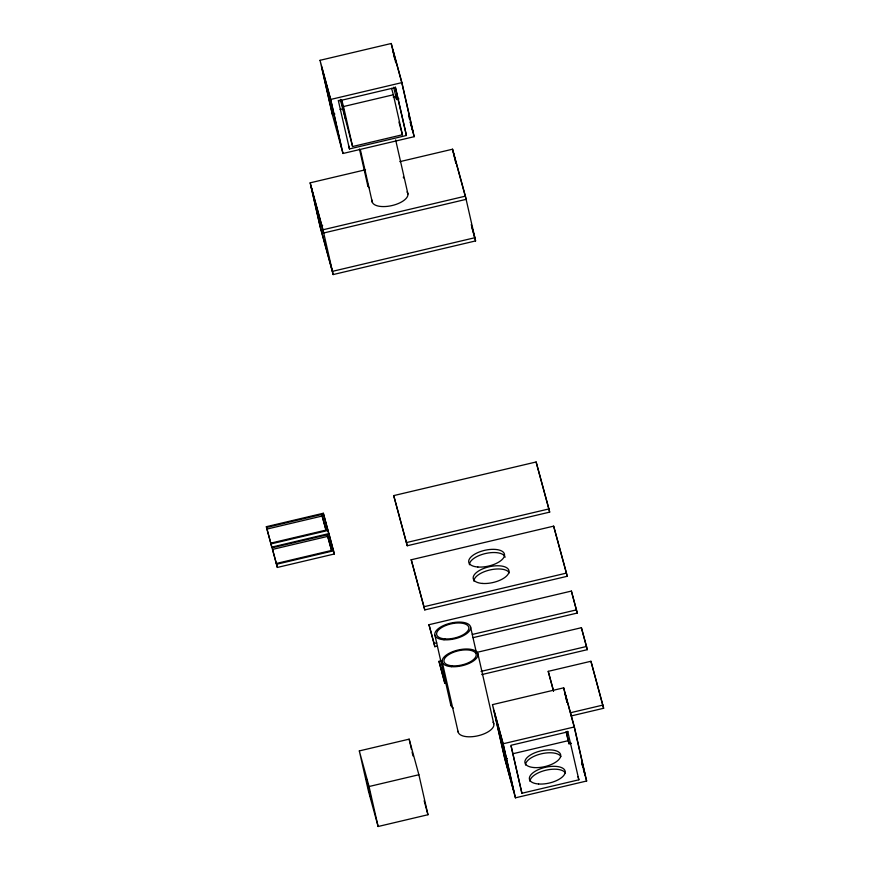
<?xml version="1.0" encoding="UTF-8"?>
<svg xmlns="http://www.w3.org/2000/svg" width="870" height="870" viewBox="0 0 870 870"><rect width="100%" height="100%" fill="white"/><g stroke="black" fill="none" stroke-linecap="round" stroke-linejoin="round"><path stroke-width="1.3" d="M320.019 60.313L391.228 43.5L401.907 82.617L414.196 136.677L342.987 153.49L332.296 114.372L320.019 60.313L330.709 99.441L342.987 153.49M330.709 99.441L401.907 82.617M338.56 100.953L395.513 87.5L406.421 135.481L349.457 148.933L348.598 145.801M341.769 100.191L343.509 106.542L393.349 94.776L402.429 134.752L352.589 146.53L340.224 99.321M340.061 109.5L342.649 108.891M393.142 96.972L395.73 96.352L396.589 99.484L398.96 98.93M334.874 114.057L332.503 114.623L321.606 66.642L330.578 99.506L341.475 147.487M399.83 161.657L452.574 149.205L465.396 196.152L475.575 240.925L333.166 274.561L320.334 227.614L310.166 182.831L365.541 169.759M322.672 225.352L320.04 225.972L311.319 187.594M310.166 182.831L322.987 229.778L465.396 196.152M393.708 495.606L536.116 461.981L548.937 508.928L549.666 512.125L407.258 545.751L393.708 495.606L407.258 545.751M334.308 553.994L328.882 533.582L271.788 547.11L266.361 526.698L323.325 513.246L328.023 530.45L334.308 553.994L277.345 567.447L271.918 547.034L272.136 547.817L327.316 534.789L331.59 550.438L276.41 563.466L277.345 567.447M266.361 526.698L266.579 527.47L321.759 514.442L326.032 530.091L270.853 543.119L271.788 547.11M266.579 527.47L266.938 529.08L322.117 516.04L326.043 530.385M271.059 543.902L328.023 530.45M331.601 550.732L327.675 536.388L272.495 549.416L276.769 565.065M276.627 564.249L333.591 550.797M406.529 542.554L548.937 508.928M411.238 559.769L553.646 526.143L566.468 573.091L567.196 576.288L424.788 609.913L411.238 559.769L424.788 609.913M424.06 606.716L566.468 573.091M437.479 646.073L434.837 646.693L428.975 624.714L571.383 591.078L577.245 613.056L473.073 637.656M428.975 624.714L434.108 643.495L436.751 642.865M472.345 634.458L576.516 609.859M438.98 661.33L444.842 683.309L438.98 661.33L441.623 660.711M475.901 652.609L581.388 627.705L586.521 646.475L587.25 649.683L481.762 674.587M481.034 671.39L586.521 646.475M553.527 691.302L548.22 671.346L590.937 661.265L603.639 708.278L571.275 715.923M492.474 704.646L563.673 687.833L574.363 726.95L586.641 781.01L515.442 797.823L504.752 758.694L492.474 704.646L503.154 743.763L515.442 797.823M359.31 750.919L409.15 739.152L418.883 774.746L427.964 814.733L378.124 826.5L368.391 790.895L359.31 750.919L369.043 786.523L378.124 826.5M570.546 712.726L602.91 705.081M503.154 743.763L574.363 726.95M567.969 731.833L511.005 745.285L521.902 793.255L578.865 779.803L567.708 731.3M369.043 786.523L418.883 774.746M512.506 753.833L568.175 740.685L569.034 743.817L571.405 743.252M504.948 758.944L513.931 791.809L503.034 743.839L494.051 710.975L504.948 758.944L507.33 758.39M453.292 152.402L466.124 199.35L323.716 232.975L310.894 186.028M603.639 708.278L590.937 661.265M471.246 224.569L474.846 237.727L332.438 271.353L319.605 224.416M472.008 227.886L475.575 240.925M549.666 512.125L536.116 461.981M567.196 576.288L553.646 526.143M577.245 613.056L571.383 591.078M587.25 649.683L581.388 627.705M408.541 115.503L409.574 119.288M410.27 121.822L412.685 130.663L401.788 82.694L392.805 49.829L395.752 62.792M410.27 122.333L414.196 136.677M581.682 762.359L585.129 774.996L574.233 727.015L565.25 694.162L567.022 701.938M581.649 762.751L582.726 766.655M583.433 769.265L586.641 781.01M406.421 135.481L395.252 86.967M391.609 88.414L393.349 94.776M578.017 776.682L578.865 779.803M398.96 122.039L402.429 134.752M548.22 671.346L553.505 690.682M521.902 793.255L511.038 746.047M424.147 800.748L427.964 814.733M328.751 533.658L323.325 513.246M266.938 529.08L271.212 544.729M341.149 99.68L345.694 119.407L340.986 99.876M452.574 149.205L455.826 163.234M563.673 687.833L566.968 702.329M566.381 732.148L569.034 743.817M566.12 731.605L568.175 740.685M391.228 43.5L394.817 59.323M393.664 87.283L396.589 99.484M395.643 139.874L407.954 194.053M477.869 653.685L493.779 723.731M470.518 626.77L476.521 653.196M360.343 149.596L372.349 202.46M359.451 149.031L367.858 186.039M343.509 106.542L352.589 146.53M338.289 100.42L349.457 148.933M442.264 662.092L458.185 732.138M434.913 635.176L450.823 705.222M434.108 643.495L434.837 646.693M322.987 229.778L333.166 274.561M409.15 739.152L411.499 749.461M412.086 752.05L412.967 755.91M327.316 534.789L327.675 536.388M321.759 514.442L322.117 516.04M369.261 187.692A18.292 8.102 -12.8 0 1 367.684 183.755M403.332 177.067A18.292 8.102 -12.8 0 1 403.462 177.915M406.997 191.965A18.292 8.102 -12.8 0 1 392.163 205.527A18.292 8.102 -12.8 0 1 372.164 200.187M525.524 765.002A18.292 8.102 -12.8 0 1 541.314 753.811A18.292 8.102 -12.8 0 1 560.932 756.639M530.015 781.434A18.292 8.102 -12.8 0 1 545.805 770.244A18.292 8.102 -12.8 0 1 565.424 773.071M492.953 722.187A18.292 8.102 -12.8 0 1 479.055 735.52A18.292 8.102 -12.8 0 1 458.055 731.289M453.237 708.039A18.292 8.102 -12.8 0 1 451.041 702.59M469.408 564.771A18.292 8.102 -12.8 0 1 486.134 553.374A18.292 8.102 -12.8 0 1 505.133 557.202M473.9 581.203A18.292 8.102 -12.8 0 1 489.69 570.013A18.292 8.102 -12.8 0 1 509.309 572.841M366.205 778.03L371.229 799.389L366.205 778.03M534.06 767.557A18.292 8.102 -12.8 0 0 560.726 755.388A18.292 8.102 -12.8 0 0 533.604 753.322A18.292 8.102 -12.8 0 0 534.06 767.557M538.552 783.99A18.292 8.102 -12.8 0 0 565.217 771.82A18.292 8.102 -12.8 0 0 538.095 769.754A18.292 8.102 -12.8 0 0 538.552 783.99M451.334 666.681A18.292 8.102 -12.8 0 0 478 654.523A18.292 8.102 -12.8 0 0 450.877 652.446A18.292 8.102 -12.8 0 0 451.334 666.681M452.204 665.811A16.465 7.297 -12.8 0 0 476.205 654.86A16.465 7.297 -12.8 0 0 451.791 652.989A16.465 7.297 -12.8 0 0 452.204 665.811M443.983 639.765A18.292 8.102 -12.8 0 0 470.637 627.607A18.292 8.102 -12.8 0 0 443.526 625.53A18.292 8.102 -12.8 0 0 443.983 639.765M444.853 638.885A16.465 7.297 -12.8 0 0 468.854 627.944A16.465 7.297 -12.8 0 0 444.439 626.074A16.465 7.297 -12.8 0 0 444.853 638.885M477.88 567.012A18.292 8.102 -12.8 0 0 504.535 554.853A18.292 8.102 -12.8 0 0 477.412 552.776A18.292 8.102 -12.8 0 0 477.88 567.012M482.361 583.444A18.292 8.102 -12.8 0 0 509.026 571.285A18.292 8.102 -12.8 0 0 481.904 569.208A18.292 8.102 -12.8 0 0 482.361 583.444"/></g></svg>
